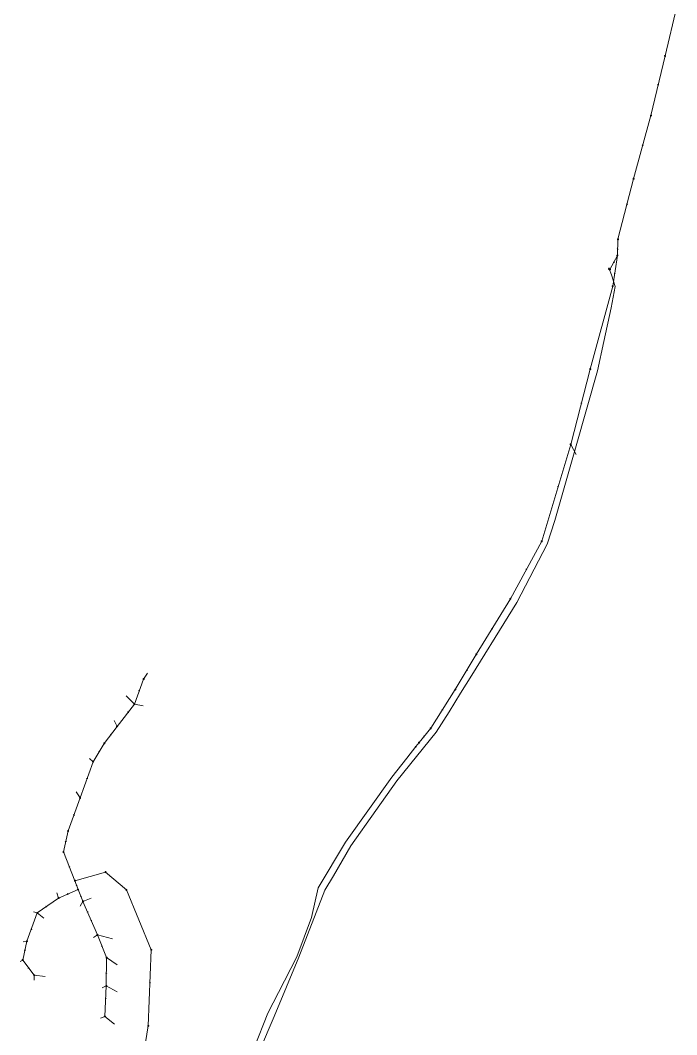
# Model space of a CAD drawing. Header units: metres. Extents: x 25504150 to 25508618, y 6694193 to 6702753.
# Drawn here: x 25507363 to 25507940, y 6700297 to 6701189 of the extents above; entities that cross this region are included whole.
import ezdxf

# ---------------------------------------------------------------- set-up
doc = ezdxf.new("R2010")
doc.units = ezdxf.units.M
for name, pattern in [('Paineviemariputket', [0]), ('Paineviemarivarusteet', [0]), ('Psewer_node', [0]), ('Sewer_node', [0]), ('Viemariputket', [0]), ('Viemarivarusteet', [0])]:
    doc.linetypes.add(name, pattern=pattern)
for name, color, linetype, lineweight in [('Paineviemariputket', 7, 'Paineviemariputket', 0), ('Paineviemarivarusteet', 7, 'Paineviemarivarusteet', 0), ('Psewer_node', 7, 'Psewer_node', 0), ('Sewer_node', 7, 'Sewer_node', 0), ('Viemariputket', 7, 'Viemariputket', 0), ('Viemarivarusteet', 7, 'Viemarivarusteet', 0)]:
    doc.layers.add(name, color=color, linetype=linetype, lineweight=lineweight)

msp = doc.modelspace()

# ---------------------------------------------------------------- linework, layer by layer
at = {"layer": 'Paineviemariputket', "color": 1, "linetype": 'Continuous', "lineweight": 15}
msp.add_line((25507713.8, 6700554.11, 35.77), (25507710.99, 6700550.56), dxfattribs=at)
for points in [[(25507880.91, 6700970.62, 33.85), (25507883.17, 6700965.27, 0), (25507886.33, 6700955.23, 0), (25507882.83, 6700936.41, 0), (25507876.42, 6700906.73, 0), (25507870.86, 6700880.96, 0), (25507852.1, 6700814.88, 0), (25507833.16, 6700749.38, 0), (25507826.5, 6700728.56, 0), (25507799.79, 6700677.11, 0), (25507792.27, 6700664.81, 0), (25507760.19, 6700613.35, 0), (25507750.24, 6700597.38, 0), (25507740.4, 6700581.24, 0), (25507728.93, 6700563.1, 0), (25507694.22, 6700520.47, 0), (25507675.85, 6700494.46, 0), (25507653.93, 6700463.33, 0), (25507638.48, 6700437.02, 0), (25507630.97, 6700424.39, 0), (25507607.97, 6700365.31, 0), (25507586.48, 6700313.35, 0), (25507561.35, 6700254.96, 0)], [(25507710.99, 6700550.56, 37.44), (25507703.02, 6700540.46, 0), (25507689.77, 6700523.68, 0), (25507649.08, 6700466.52, 0), (25507625.22, 6700426.41, 0), (25507619.15, 6700400.33, 0), (25507606.24, 6700365.66, 0), (25507590.1, 6700334.23, 0), (25507580.82, 6700316.13, 0), (25507568.72, 6700285.81, 0), (25507558.11, 6700257.34, 0), (25507554.32, 6700246.77, 0), (25507550.17, 6700236.91, 0), (25507548.26, 6700234.57, 0), (25507546.34, 6700232.23, 0), (25507529.71, 6700206.07, 40.26)]]:
    msp.add_polyline3d(points, dxfattribs=at)
at = {"layer": 'Paineviemarivarusteet', "color": 32, "true_color": 0xb46600}
msp.add_point((25507881.67, 6700970.04), dxfattribs=at)
at = {"layer": 'Psewer_node', "color": 14, "linetype": 'Continuous', "true_color": 0xa60000}
for p, q in [((25507881.21, 6700970.23), (25507882.06, 6700970.35)), ((25507881.74, 6700969.55), (25507881.21, 6700970.23)), ((25507882.06, 6700970.35), (25507881.74, 6700969.55))]:
    msp.add_line(p, q, dxfattribs=at)
at = {"layer": 'Psewer_node', "color": 14, "linetype": 'Continuous', "true_color": 0xa60000, "flags": 128}
msp.add_lwpolyline([(25507881.98, 6700969.65), (25507882.04, 6700969.7), (25507882.09, 6700969.76), (25507882.12, 6700969.83), (25507882.15, 6700969.91), (25507882.16, 6700969.98), (25507882.17, 6700970.06), (25507882.16, 6700970.14), (25507882.14, 6700970.21), (25507882.1, 6700970.29), (25507882.06, 6700970.35), (25507882.01, 6700970.41), (25507881.95, 6700970.46), (25507881.88, 6700970.49), (25507881.8, 6700970.52), (25507881.73, 6700970.53), (25507881.65, 6700970.54), (25507881.57, 6700970.53), (25507881.5, 6700970.51), (25507881.42, 6700970.47), (25507881.36, 6700970.43), (25507881.3, 6700970.38), (25507881.25, 6700970.32), (25507881.22, 6700970.25), (25507881.19, 6700970.17), (25507881.18, 6700970.1), (25507881.17, 6700970.02), (25507881.18, 6700969.94), (25507881.2, 6700969.87), (25507881.24, 6700969.79), (25507881.28, 6700969.73), (25507881.33, 6700969.67), (25507881.39, 6700969.62), (25507881.46, 6700969.59), (25507881.54, 6700969.56), (25507881.61, 6700969.55), (25507881.69, 6700969.54), (25507881.77, 6700969.55), (25507881.84, 6700969.57), (25507881.92, 6700969.61)], close=True, dxfattribs=at)
at = {"layer": 'Sewer_node', "color": 46, "linetype": 'Continuous', "true_color": 0x7f5f00}
for p, q in [((25507710.54, 6700550.76, 37.44), (25507711.5, 6700550.34, 37.44)), ((25507711.21, 6700551.04, 37.44), (25507710.78, 6700550.08, 37.44))]:
    msp.add_line(p, q, dxfattribs=at)
at = {"layer": 'Sewer_node', "color": 46, "linetype": 'Continuous', "true_color": 0x7f5f00, "flags": 128}
for points in [[(25507930.64, 6701157.87), (25507930.63, 6701157.94), (25507930.62, 6701158.01), (25507930.59, 6701158.08), (25507930.55, 6701158.14), (25507930.51, 6701158.2), (25507930.45, 6701158.24), (25507930.39, 6701158.28), (25507930.32, 6701158.31), (25507930.25, 6701158.32), (25507930.18, 6701158.33), (25507930.11, 6701158.32), (25507930.04, 6701158.31), (25507929.97, 6701158.28), (25507929.91, 6701158.24), (25507929.85, 6701158.2), (25507929.81, 6701158.14), (25507929.77, 6701158.08), (25507929.74, 6701158.01), (25507929.73, 6701157.94), (25507929.72, 6701157.87), (25507929.73, 6701157.8), (25507929.74, 6701157.73), (25507929.77, 6701157.66), (25507929.81, 6701157.6), (25507929.85, 6701157.54), (25507929.91, 6701157.5), (25507929.97, 6701157.46), (25507930.04, 6701157.43), (25507930.11, 6701157.42), (25507930.18, 6701157.41), (25507930.25, 6701157.42), (25507930.32, 6701157.43), (25507930.39, 6701157.46), (25507930.45, 6701157.5), (25507930.51, 6701157.54), (25507930.55, 6701157.6), (25507930.59, 6701157.66), (25507930.62, 6701157.73), (25507930.63, 6701157.8)], [(25507918.2, 6701105.39), (25507918.19, 6701105.46), (25507918.18, 6701105.54), (25507918.15, 6701105.6), (25507918.11, 6701105.67), (25507918.06, 6701105.72), (25507918.01, 6701105.77), (25507917.94, 6701105.81), (25507917.88, 6701105.84), (25507917.8, 6701105.85), (25507917.73, 6701105.86), (25507917.66, 6701105.85), (25507917.58, 6701105.84), (25507917.52, 6701105.81), (25507917.45, 6701105.77), (25507917.4, 6701105.72), (25507917.35, 6701105.67), (25507917.31, 6701105.6), (25507917.28, 6701105.54), (25507917.27, 6701105.46), (25507917.26, 6701105.39), (25507917.27, 6701105.32), (25507917.28, 6701105.24), (25507917.31, 6701105.18), (25507917.35, 6701105.11), (25507917.4, 6701105.06), (25507917.45, 6701105.01), (25507917.52, 6701104.97), (25507917.58, 6701104.94), (25507917.66, 6701104.93), (25507917.73, 6701104.92), (25507917.8, 6701104.93), (25507917.88, 6701104.94), (25507917.94, 6701104.97), (25507918.01, 6701105.01), (25507918.06, 6701105.06), (25507918.11, 6701105.11), (25507918.15, 6701105.18), (25507918.18, 6701105.24), (25507918.19, 6701105.32)], [(25507902.99, 6701049.81), (25507902.98, 6701049.88), (25507902.97, 6701049.95), (25507902.94, 6701050.02), (25507902.9, 6701050.08), (25507902.86, 6701050.14), (25507902.8, 6701050.18), (25507902.74, 6701050.22), (25507902.67, 6701050.25), (25507902.6, 6701050.26), (25507902.53, 6701050.27), (25507902.46, 6701050.26), (25507902.39, 6701050.25), (25507902.32, 6701050.22), (25507902.26, 6701050.18), (25507902.2, 6701050.14), (25507902.16, 6701050.08), (25507902.12, 6701050.02), (25507902.09, 6701049.95), (25507902.08, 6701049.88), (25507902.07, 6701049.81), (25507902.08, 6701049.74), (25507902.09, 6701049.67), (25507902.12, 6701049.6), (25507902.16, 6701049.54), (25507902.2, 6701049.48), (25507902.26, 6701049.44), (25507902.32, 6701049.4), (25507902.39, 6701049.37), (25507902.46, 6701049.36), (25507902.53, 6701049.35), (25507902.6, 6701049.36), (25507902.67, 6701049.37), (25507902.74, 6701049.4), (25507902.8, 6701049.44), (25507902.86, 6701049.48), (25507902.9, 6701049.54), (25507902.94, 6701049.6), (25507902.97, 6701049.67), (25507902.98, 6701049.74)], [(25507889.21, 6700996.59), (25507889.2, 6700996.66), (25507889.19, 6700996.73), (25507889.16, 6700996.8), (25507889.12, 6700996.86), (25507889.08, 6700996.92), (25507889.02, 6700996.96), (25507888.96, 6700997), (25507888.89, 6700997.03), (25507888.82, 6700997.04), (25507888.75, 6700997.05), (25507888.68, 6700997.04), (25507888.61, 6700997.03), (25507888.54, 6700997), (25507888.48, 6700996.96), (25507888.42, 6700996.92), (25507888.38, 6700996.86), (25507888.34, 6700996.8), (25507888.31, 6700996.73), (25507888.3, 6700996.66), (25507888.29, 6700996.59), (25507888.3, 6700996.52), (25507888.31, 6700996.45), (25507888.34, 6700996.38), (25507888.38, 6700996.32), (25507888.42, 6700996.26), (25507888.48, 6700996.22), (25507888.54, 6700996.18), (25507888.61, 6700996.15), (25507888.68, 6700996.14), (25507888.75, 6700996.13), (25507888.82, 6700996.14), (25507888.89, 6700996.15), (25507888.96, 6700996.18), (25507889.02, 6700996.22), (25507889.08, 6700996.26), (25507889.12, 6700996.32), (25507889.16, 6700996.38), (25507889.19, 6700996.45), (25507889.2, 6700996.52)], [(25507888.75, 6700982.4), (25507888.74, 6700982.47), (25507888.73, 6700982.55), (25507888.7, 6700982.61), (25507888.66, 6700982.68), (25507888.61, 6700982.73), (25507888.56, 6700982.78), (25507888.49, 6700982.82), (25507888.43, 6700982.85), (25507888.35, 6700982.86), (25507888.28, 6700982.87), (25507888.21, 6700982.86), (25507888.13, 6700982.85), (25507888.07, 6700982.82), (25507888, 6700982.78), (25507887.95, 6700982.73), (25507887.9, 6700982.68), (25507887.86, 6700982.61), (25507887.83, 6700982.55), (25507887.82, 6700982.47), (25507887.81, 6700982.4), (25507887.82, 6700982.33), (25507887.83, 6700982.25), (25507887.86, 6700982.19), (25507887.9, 6700982.12), (25507887.95, 6700982.07), (25507888, 6700982.02), (25507888.07, 6700981.98), (25507888.13, 6700981.95), (25507888.21, 6700981.94), (25507888.28, 6700981.93), (25507888.35, 6700981.94), (25507888.43, 6700981.95), (25507888.49, 6700981.98), (25507888.56, 6700982.02), (25507888.61, 6700982.07), (25507888.66, 6700982.12), (25507888.7, 6700982.19), (25507888.73, 6700982.25), (25507888.74, 6700982.33)], [(25507884.59, 6700955.44), (25507884.58, 6700955.51), (25507884.57, 6700955.58), (25507884.54, 6700955.65), (25507884.5, 6700955.71), (25507884.46, 6700955.77), (25507884.4, 6700955.81), (25507884.34, 6700955.85), (25507884.27, 6700955.88), (25507884.2, 6700955.89), (25507884.13, 6700955.9), (25507884.06, 6700955.89), (25507883.99, 6700955.88), (25507883.92, 6700955.85), (25507883.86, 6700955.81), (25507883.8, 6700955.77), (25507883.76, 6700955.71), (25507883.72, 6700955.65), (25507883.69, 6700955.58), (25507883.68, 6700955.51), (25507883.67, 6700955.44), (25507883.68, 6700955.37), (25507883.69, 6700955.3), (25507883.72, 6700955.23), (25507883.76, 6700955.17), (25507883.8, 6700955.11), (25507883.86, 6700955.07), (25507883.92, 6700955.03), (25507883.99, 6700955), (25507884.06, 6700954.99), (25507884.13, 6700954.98), (25507884.2, 6700954.99), (25507884.27, 6700955), (25507884.34, 6700955.03), (25507884.4, 6700955.07), (25507884.46, 6700955.11), (25507884.5, 6700955.17), (25507884.54, 6700955.23), (25507884.57, 6700955.3), (25507884.58, 6700955.37)], [(25507864.86, 6700882.51), (25507864.85, 6700882.58), (25507864.84, 6700882.65), (25507864.81, 6700882.72), (25507864.77, 6700882.78), (25507864.73, 6700882.84), (25507864.67, 6700882.88), (25507864.61, 6700882.92), (25507864.54, 6700882.95), (25507864.47, 6700882.96), (25507864.4, 6700882.97), (25507864.33, 6700882.96), (25507864.26, 6700882.95), (25507864.19, 6700882.92), (25507864.13, 6700882.88), (25507864.07, 6700882.84), (25507864.03, 6700882.78), (25507863.99, 6700882.72), (25507863.96, 6700882.65), (25507863.95, 6700882.58), (25507863.94, 6700882.51), (25507863.95, 6700882.44), (25507863.96, 6700882.37), (25507863.99, 6700882.3), (25507864.03, 6700882.24), (25507864.07, 6700882.18), (25507864.13, 6700882.14), (25507864.19, 6700882.1), (25507864.26, 6700882.07), (25507864.33, 6700882.06), (25507864.4, 6700882.05), (25507864.47, 6700882.06), (25507864.54, 6700882.07), (25507864.61, 6700882.1), (25507864.67, 6700882.14), (25507864.73, 6700882.18), (25507864.77, 6700882.24), (25507864.81, 6700882.3), (25507864.84, 6700882.37), (25507864.85, 6700882.44)], [(25507847.64, 6700816.29), (25507847.63, 6700816.36), (25507847.62, 6700816.43), (25507847.59, 6700816.5), (25507847.55, 6700816.56), (25507847.51, 6700816.62), (25507847.45, 6700816.66), (25507847.39, 6700816.7), (25507847.32, 6700816.73), (25507847.25, 6700816.74), (25507847.18, 6700816.75), (25507847.11, 6700816.74), (25507847.04, 6700816.73), (25507846.97, 6700816.7), (25507846.91, 6700816.66), (25507846.85, 6700816.62), (25507846.81, 6700816.56), (25507846.77, 6700816.5), (25507846.74, 6700816.43), (25507846.73, 6700816.36), (25507846.72, 6700816.29), (25507846.73, 6700816.22), (25507846.74, 6700816.15), (25507846.77, 6700816.08), (25507846.81, 6700816.02), (25507846.85, 6700815.96), (25507846.91, 6700815.92), (25507846.97, 6700815.88), (25507847.04, 6700815.85), (25507847.11, 6700815.84), (25507847.18, 6700815.83), (25507847.25, 6700815.84), (25507847.32, 6700815.85), (25507847.39, 6700815.88), (25507847.45, 6700815.92), (25507847.51, 6700815.96), (25507847.55, 6700816.02), (25507847.59, 6700816.08), (25507847.62, 6700816.15), (25507847.63, 6700816.22)], [(25507822.17, 6700731.14), (25507822.16, 6700731.21), (25507822.15, 6700731.28), (25507822.12, 6700731.35), (25507822.08, 6700731.41), (25507822.04, 6700731.47), (25507821.98, 6700731.51), (25507821.92, 6700731.55), (25507821.85, 6700731.58), (25507821.78, 6700731.59), (25507821.71, 6700731.6), (25507821.64, 6700731.59), (25507821.57, 6700731.58), (25507821.5, 6700731.55), (25507821.44, 6700731.51), (25507821.38, 6700731.47), (25507821.34, 6700731.41), (25507821.3, 6700731.35), (25507821.27, 6700731.28), (25507821.26, 6700731.21), (25507821.25, 6700731.14), (25507821.26, 6700731.07), (25507821.27, 6700731), (25507821.3, 6700730.93), (25507821.34, 6700730.87), (25507821.38, 6700730.81), (25507821.44, 6700730.77), (25507821.5, 6700730.73), (25507821.57, 6700730.7), (25507821.64, 6700730.69), (25507821.71, 6700730.68), (25507821.78, 6700730.69), (25507821.85, 6700730.7), (25507821.92, 6700730.73), (25507821.98, 6700730.77), (25507822.04, 6700730.81), (25507822.08, 6700730.87), (25507822.12, 6700730.93), (25507822.15, 6700731), (25507822.16, 6700731.07)], [(25507794.66, 6700680.53), (25507794.65, 6700680.6), (25507794.64, 6700680.68), (25507794.61, 6700680.74), (25507794.57, 6700680.81), (25507794.52, 6700680.86), (25507794.47, 6700680.91), (25507794.4, 6700680.95), (25507794.34, 6700680.98), (25507794.26, 6700680.99), (25507794.19, 6700681), (25507794.12, 6700680.99), (25507794.04, 6700680.98), (25507793.98, 6700680.95), (25507793.91, 6700680.91), (25507793.86, 6700680.86), (25507793.81, 6700680.81), (25507793.77, 6700680.74), (25507793.74, 6700680.68), (25507793.73, 6700680.6), (25507793.72, 6700680.53), (25507793.73, 6700680.46), (25507793.74, 6700680.38), (25507793.77, 6700680.32), (25507793.81, 6700680.25), (25507793.86, 6700680.2), (25507793.91, 6700680.15), (25507793.98, 6700680.11), (25507794.04, 6700680.08), (25507794.12, 6700680.07), (25507794.19, 6700680.06), (25507794.26, 6700680.07), (25507794.34, 6700680.08), (25507794.4, 6700680.11), (25507794.47, 6700680.15), (25507794.52, 6700680.2), (25507794.57, 6700680.25), (25507794.61, 6700680.32), (25507794.64, 6700680.38), (25507794.65, 6700680.46)], [(25507764.66, 6700631.61), (25507764.65, 6700631.68), (25507764.64, 6700631.76), (25507764.61, 6700631.82), (25507764.57, 6700631.89), (25507764.52, 6700631.94), (25507764.47, 6700631.99), (25507764.4, 6700632.03), (25507764.34, 6700632.06), (25507764.26, 6700632.07), (25507764.19, 6700632.08), (25507764.12, 6700632.07), (25507764.04, 6700632.06), (25507763.98, 6700632.03), (25507763.91, 6700631.99), (25507763.86, 6700631.94), (25507763.81, 6700631.89), (25507763.77, 6700631.82), (25507763.74, 6700631.76), (25507763.73, 6700631.68), (25507763.72, 6700631.61), (25507763.73, 6700631.54), (25507763.74, 6700631.46), (25507763.77, 6700631.4), (25507763.81, 6700631.33), (25507763.86, 6700631.28), (25507763.91, 6700631.23), (25507763.98, 6700631.19), (25507764.04, 6700631.16), (25507764.12, 6700631.15), (25507764.19, 6700631.14), (25507764.26, 6700631.15), (25507764.34, 6700631.16), (25507764.4, 6700631.19), (25507764.47, 6700631.23), (25507764.52, 6700631.28), (25507764.57, 6700631.33), (25507764.61, 6700631.4), (25507764.64, 6700631.46), (25507764.65, 6700631.54)], [(25507746.13, 6700600.67), (25507746.12, 6700600.74), (25507746.11, 6700600.81), (25507746.08, 6700600.88), (25507746.04, 6700600.94), (25507746, 6700601), (25507745.94, 6700601.04), (25507745.88, 6700601.08), (25507745.81, 6700601.11), (25507745.74, 6700601.12), (25507745.67, 6700601.13), (25507745.6, 6700601.12), (25507745.53, 6700601.11), (25507745.46, 6700601.08), (25507745.4, 6700601.04), (25507745.34, 6700601), (25507745.3, 6700600.94), (25507745.26, 6700600.88), (25507745.23, 6700600.81), (25507745.22, 6700600.74), (25507745.21, 6700600.67), (25507745.22, 6700600.6), (25507745.23, 6700600.53), (25507745.26, 6700600.46), (25507745.3, 6700600.4), (25507745.34, 6700600.34), (25507745.4, 6700600.3), (25507745.46, 6700600.26), (25507745.53, 6700600.23), (25507745.6, 6700600.22), (25507745.67, 6700600.21), (25507745.74, 6700600.22), (25507745.81, 6700600.23), (25507745.88, 6700600.26), (25507745.94, 6700600.3), (25507746, 6700600.34), (25507746.04, 6700600.4), (25507746.08, 6700600.46), (25507746.11, 6700600.53), (25507746.12, 6700600.6)], [(25507724.51, 6700566.68), (25507724.5, 6700566.75), (25507724.49, 6700566.82), (25507724.46, 6700566.89), (25507724.42, 6700566.95), (25507724.38, 6700567.01), (25507724.32, 6700567.05), (25507724.26, 6700567.09), (25507724.19, 6700567.12), (25507724.12, 6700567.13), (25507724.05, 6700567.14), (25507723.98, 6700567.13), (25507723.91, 6700567.12), (25507723.84, 6700567.09), (25507723.78, 6700567.05), (25507723.72, 6700567.01), (25507723.68, 6700566.95), (25507723.64, 6700566.89), (25507723.61, 6700566.82), (25507723.6, 6700566.75), (25507723.59, 6700566.68), (25507723.6, 6700566.61), (25507723.61, 6700566.54), (25507723.64, 6700566.47), (25507723.68, 6700566.41), (25507723.72, 6700566.35), (25507723.78, 6700566.31), (25507723.84, 6700566.27), (25507723.91, 6700566.24), (25507723.98, 6700566.23), (25507724.05, 6700566.22), (25507724.12, 6700566.23), (25507724.19, 6700566.24), (25507724.26, 6700566.27), (25507724.32, 6700566.31), (25507724.38, 6700566.35), (25507724.42, 6700566.41), (25507724.46, 6700566.47), (25507724.49, 6700566.54), (25507724.5, 6700566.61)], [(25507714.26, 6700554.11), (25507714.25, 6700554.18), (25507714.24, 6700554.25), (25507714.21, 6700554.32), (25507714.17, 6700554.38), (25507714.13, 6700554.44), (25507714.07, 6700554.48), (25507714.01, 6700554.52), (25507713.94, 6700554.55), (25507713.87, 6700554.56), (25507713.8, 6700554.57), (25507713.73, 6700554.56), (25507713.66, 6700554.55), (25507713.59, 6700554.52), (25507713.53, 6700554.48), (25507713.47, 6700554.44), (25507713.43, 6700554.38), (25507713.39, 6700554.32), (25507713.36, 6700554.25), (25507713.35, 6700554.18), (25507713.34, 6700554.11), (25507713.35, 6700554.04), (25507713.36, 6700553.97), (25507713.39, 6700553.9), (25507713.43, 6700553.84), (25507713.47, 6700553.78), (25507713.53, 6700553.74), (25507713.59, 6700553.7), (25507713.66, 6700553.67), (25507713.73, 6700553.66), (25507713.8, 6700553.65), (25507713.87, 6700553.66), (25507713.94, 6700553.67), (25507714.01, 6700553.7), (25507714.07, 6700553.74), (25507714.13, 6700553.78), (25507714.17, 6700553.84), (25507714.21, 6700553.9), (25507714.24, 6700553.97), (25507714.25, 6700554.04)]]:
    msp.add_lwpolyline(points, close=True, dxfattribs=at)
for points in [[(25507923.57, 6701132.63), (25507923.98, 6701132), (25507924.61, 6701132.39)], [(25507910.16, 6701079.71), (25507910.53, 6701079.06), (25507911.18, 6701079.43)], [(25507896.25, 6701027.68), (25507896.64, 6701027.04), (25507897.27, 6701027.42)], [(25507887.94, 6700988.24), (25507888.46, 6700987.7), (25507889, 6700988.2)], [(25507884.69, 6700976.81), (25507884.91, 6700976.1), (25507885.62, 6700976.31)], [(25507886.35, 6700966.29), (25507885.9, 6700966.89), (25507885.3, 6700966.45)], [(25507857.06, 6700852.16), (25507856.68, 6700852.81), (25507856.04, 6700852.43)], [(25507836.59, 6700779.01), (25507836.22, 6700779.67), (25507835.57, 6700779.31)], [(25507808.61, 6700705.93), (25507808.39, 6700706.65), (25507807.68, 6700706.44)], [(25507778.44, 6700653.81), (25507778.26, 6700654.54), (25507777.54, 6700654.37)], [(25507756.44, 6700617.6), (25507756.24, 6700618.33), (25507755.52, 6700618.15)], [(25507467.35, 6700600.04), (25507467.68, 6700599.37), (25507468.35, 6700599.68)], [(25507457.72, 6700581.32), (25507457.82, 6700580.58), (25507458.55, 6700580.67)], [(25507734.8, 6700582.58), (25507734.63, 6700583.31), (25507733.91, 6700583.15)], [(25507442.51, 6700561.58), (25507442.61, 6700560.84), (25507443.35, 6700560.94)], [(25507718.42, 6700558.93), (25507718.34, 6700559.68), (25507717.6, 6700559.6)], [(25507432.23, 6700546.65), (25507432.41, 6700545.92), (25507433.13, 6700546.1)], [(25507421.42, 6700522.78), (25507421.75, 6700522.11), (25507422.42, 6700522.42)], [(25507409.87, 6700490.77), (25507410.19, 6700490.1), (25507410.87, 6700490.41)], [(25507402.67, 6700467.44), (25507403.08, 6700466.81), (25507403.7, 6700467.21)], [(25507405.8, 6700444.71), (25507406.5, 6700444.42), (25507406.79, 6700445.1)], [(25507413.22, 6700428.52), (25507412.54, 6700428.84), (25507412.22, 6700428.17)], [(25507404.83, 6700420.3), (25507405.09, 6700421.01), (25507404.4, 6700421.27)], [(25507417.08, 6700418.77), (25507416.38, 6700419.04), (25507416.11, 6700418.36)], [(25507386.18, 6700409.25), (25507386.31, 6700409.99), (25507385.58, 6700410.12)], [(25507422.78, 6700405.33), (25507422.08, 6700405.6), (25507421.81, 6700404.91)], [(25507426.09, 6700397.7), (25507425.39, 6700397.97), (25507425.12, 6700397.28)], [(25507373.25, 6700389.54), (25507372.92, 6700390.21), (25507372.25, 6700389.9)], [(25507367.65, 6700371.24), (25507367.24, 6700371.87), (25507366.61, 6700371.47)], [(25507435.52, 6700375.19), (25507434.82, 6700375.48), (25507434.53, 6700374.8)], [(25507371.02, 6700356.12), (25507370.28, 6700356.21), (25507370.18, 6700355.48)], [(25507439.37, 6700351.09), (25507438.84, 6700351.62), (25507438.31, 6700351.1)], [(25507476.63, 6700343.06), (25507477.14, 6700342.51), (25507477.69, 6700343.02)], [(25507438.73, 6700328.62), (25507438.22, 6700329.16), (25507437.68, 6700328.66)]]:
    msp.add_lwpolyline(points, dxfattribs=at)
for points, elevation in [([(25507471.97, 6700609.87), (25507471.96, 6700609.94), (25507471.95, 6700610.01), (25507471.92, 6700610.08), (25507471.88, 6700610.14), (25507471.84, 6700610.2), (25507471.78, 6700610.24), (25507471.72, 6700610.28), (25507471.65, 6700610.31), (25507471.58, 6700610.32), (25507471.51, 6700610.33), (25507471.44, 6700610.32), (25507471.37, 6700610.31), (25507471.3, 6700610.28), (25507471.24, 6700610.24), (25507471.18, 6700610.2), (25507471.14, 6700610.14), (25507471.1, 6700610.08), (25507471.07, 6700610.01), (25507471.06, 6700609.94), (25507471.05, 6700609.87), (25507471.06, 6700609.8), (25507471.07, 6700609.73), (25507471.1, 6700609.66), (25507471.14, 6700609.6), (25507471.18, 6700609.54), (25507471.24, 6700609.5), (25507471.3, 6700609.46), (25507471.37, 6700609.43), (25507471.44, 6700609.42), (25507471.51, 6700609.41), (25507471.58, 6700609.42), (25507471.65, 6700609.43), (25507471.72, 6700609.46), (25507471.78, 6700609.5), (25507471.84, 6700609.54), (25507471.88, 6700609.6), (25507471.92, 6700609.66), (25507471.95, 6700609.73), (25507471.96, 6700609.8)], 49.13), ([(25507463.98, 6700587.95), (25507463.97, 6700588.02), (25507463.96, 6700588.09), (25507463.93, 6700588.16), (25507463.89, 6700588.22), (25507463.85, 6700588.28), (25507463.79, 6700588.32), (25507463.73, 6700588.36), (25507463.66, 6700588.39), (25507463.59, 6700588.4), (25507463.52, 6700588.41), (25507463.45, 6700588.4), (25507463.38, 6700588.39), (25507463.31, 6700588.36), (25507463.25, 6700588.32), (25507463.19, 6700588.28), (25507463.15, 6700588.22), (25507463.11, 6700588.16), (25507463.08, 6700588.09), (25507463.07, 6700588.02), (25507463.06, 6700587.95), (25507463.07, 6700587.88), (25507463.08, 6700587.81), (25507463.11, 6700587.74), (25507463.15, 6700587.68), (25507463.19, 6700587.62), (25507463.25, 6700587.58), (25507463.31, 6700587.54), (25507463.38, 6700587.51), (25507463.45, 6700587.5), (25507463.52, 6700587.49), (25507463.59, 6700587.5), (25507463.66, 6700587.51), (25507463.73, 6700587.54), (25507463.79, 6700587.58), (25507463.85, 6700587.62), (25507463.89, 6700587.68), (25507463.93, 6700587.74), (25507463.96, 6700587.81), (25507463.97, 6700587.88)], 49.14), ([(25507448.76, 6700568.28), (25507448.75, 6700568.35), (25507448.74, 6700568.42), (25507448.71, 6700568.49), (25507448.67, 6700568.55), (25507448.63, 6700568.61), (25507448.57, 6700568.65), (25507448.51, 6700568.69), (25507448.44, 6700568.72), (25507448.37, 6700568.73), (25507448.3, 6700568.74), (25507448.23, 6700568.73), (25507448.16, 6700568.72), (25507448.09, 6700568.69), (25507448.03, 6700568.65), (25507447.97, 6700568.61), (25507447.93, 6700568.55), (25507447.89, 6700568.49), (25507447.86, 6700568.42), (25507447.85, 6700568.35), (25507447.84, 6700568.28), (25507447.85, 6700568.21), (25507447.86, 6700568.14), (25507447.89, 6700568.07), (25507447.93, 6700568.01), (25507447.97, 6700567.95), (25507448.03, 6700567.91), (25507448.09, 6700567.87), (25507448.16, 6700567.84), (25507448.23, 6700567.83), (25507448.3, 6700567.82), (25507448.37, 6700567.83), (25507448.44, 6700567.84), (25507448.51, 6700567.87), (25507448.57, 6700567.91), (25507448.63, 6700567.95), (25507448.67, 6700568.01), (25507448.71, 6700568.07), (25507448.74, 6700568.14), (25507448.75, 6700568.21)], 49.09), ([(25507437.39, 6700553.39), (25507437.38, 6700553.46), (25507437.37, 6700553.53), (25507437.34, 6700553.6), (25507437.3, 6700553.66), (25507437.26, 6700553.72), (25507437.2, 6700553.76), (25507437.14, 6700553.8), (25507437.07, 6700553.83), (25507437, 6700553.84), (25507436.93, 6700553.85), (25507436.86, 6700553.84), (25507436.79, 6700553.83), (25507436.72, 6700553.8), (25507436.66, 6700553.76), (25507436.6, 6700553.72), (25507436.56, 6700553.66), (25507436.52, 6700553.6), (25507436.49, 6700553.53), (25507436.48, 6700553.46), (25507436.47, 6700553.39), (25507436.48, 6700553.32), (25507436.49, 6700553.25), (25507436.52, 6700553.18), (25507436.56, 6700553.12), (25507436.6, 6700553.06), (25507436.66, 6700553.02), (25507436.72, 6700552.98), (25507436.79, 6700552.95), (25507436.86, 6700552.94), (25507436.93, 6700552.93), (25507437, 6700552.94), (25507437.07, 6700552.95), (25507437.14, 6700552.98), (25507437.2, 6700553.02), (25507437.26, 6700553.06), (25507437.3, 6700553.12), (25507437.34, 6700553.18), (25507437.37, 6700553.25), (25507437.38, 6700553.32)], 48.99), ([(25507427.64, 6700537.25), (25507427.63, 6700537.32), (25507427.62, 6700537.39), (25507427.59, 6700537.46), (25507427.55, 6700537.52), (25507427.51, 6700537.58), (25507427.45, 6700537.62), (25507427.39, 6700537.66), (25507427.32, 6700537.69), (25507427.25, 6700537.7), (25507427.18, 6700537.71), (25507427.11, 6700537.7), (25507427.04, 6700537.69), (25507426.97, 6700537.66), (25507426.91, 6700537.62), (25507426.85, 6700537.58), (25507426.81, 6700537.52), (25507426.77, 6700537.46), (25507426.74, 6700537.39), (25507426.73, 6700537.32), (25507426.72, 6700537.25), (25507426.73, 6700537.18), (25507426.74, 6700537.11), (25507426.77, 6700537.04), (25507426.81, 6700536.98), (25507426.85, 6700536.92), (25507426.91, 6700536.88), (25507426.97, 6700536.84), (25507427.04, 6700536.81), (25507427.11, 6700536.8), (25507427.18, 6700536.79), (25507427.25, 6700536.8), (25507427.32, 6700536.81), (25507427.39, 6700536.84), (25507427.45, 6700536.88), (25507427.51, 6700536.92), (25507427.55, 6700536.98), (25507427.59, 6700537.04), (25507427.62, 6700537.11), (25507427.63, 6700537.18)], 48.47), ([(25507416.21, 6700505.36), (25507416.2, 6700505.43), (25507416.19, 6700505.5), (25507416.16, 6700505.57), (25507416.12, 6700505.63), (25507416.08, 6700505.69), (25507416.02, 6700505.73), (25507415.96, 6700505.77), (25507415.89, 6700505.8), (25507415.82, 6700505.81), (25507415.75, 6700505.82), (25507415.68, 6700505.81), (25507415.61, 6700505.8), (25507415.54, 6700505.77), (25507415.48, 6700505.73), (25507415.42, 6700505.69), (25507415.38, 6700505.63), (25507415.34, 6700505.57), (25507415.31, 6700505.5), (25507415.3, 6700505.43), (25507415.29, 6700505.36), (25507415.3, 6700505.29), (25507415.31, 6700505.22), (25507415.34, 6700505.15), (25507415.38, 6700505.09), (25507415.42, 6700505.03), (25507415.48, 6700504.99), (25507415.54, 6700504.95), (25507415.61, 6700504.92), (25507415.68, 6700504.91), (25507415.75, 6700504.9), (25507415.82, 6700504.91), (25507415.89, 6700504.92), (25507415.96, 6700504.95), (25507416.02, 6700504.99), (25507416.08, 6700505.03), (25507416.12, 6700505.09), (25507416.16, 6700505.15), (25507416.19, 6700505.22), (25507416.2, 6700505.29)], 48.28), ([(25507405.66, 6700476.36), (25507405.65, 6700476.43), (25507405.64, 6700476.5), (25507405.61, 6700476.57), (25507405.57, 6700476.63), (25507405.53, 6700476.69), (25507405.47, 6700476.73), (25507405.41, 6700476.77), (25507405.34, 6700476.8), (25507405.27, 6700476.81), (25507405.2, 6700476.82), (25507405.13, 6700476.81), (25507405.06, 6700476.8), (25507404.99, 6700476.77), (25507404.93, 6700476.73), (25507404.87, 6700476.69), (25507404.83, 6700476.63), (25507404.79, 6700476.57), (25507404.76, 6700476.5), (25507404.75, 6700476.43), (25507404.74, 6700476.36), (25507404.75, 6700476.29), (25507404.76, 6700476.22), (25507404.79, 6700476.15), (25507404.83, 6700476.09), (25507404.87, 6700476.03), (25507404.93, 6700475.99), (25507404.99, 6700475.95), (25507405.06, 6700475.92), (25507405.13, 6700475.91), (25507405.2, 6700475.9), (25507405.27, 6700475.91), (25507405.34, 6700475.92), (25507405.41, 6700475.95), (25507405.47, 6700475.99), (25507405.53, 6700476.03), (25507405.57, 6700476.09), (25507405.61, 6700476.15), (25507405.64, 6700476.22), (25507405.65, 6700476.29)], 48.05), ([(25507401.56, 6700457.89), (25507401.55, 6700457.96), (25507401.54, 6700458.03), (25507401.51, 6700458.1), (25507401.47, 6700458.16), (25507401.43, 6700458.22), (25507401.37, 6700458.26), (25507401.31, 6700458.3), (25507401.24, 6700458.33), (25507401.17, 6700458.34), (25507401.1, 6700458.35), (25507401.03, 6700458.34), (25507400.96, 6700458.33), (25507400.89, 6700458.3), (25507400.83, 6700458.26), (25507400.77, 6700458.22), (25507400.73, 6700458.16), (25507400.69, 6700458.1), (25507400.66, 6700458.03), (25507400.65, 6700457.96), (25507400.64, 6700457.89), (25507400.65, 6700457.82), (25507400.66, 6700457.75), (25507400.69, 6700457.68), (25507400.73, 6700457.62), (25507400.77, 6700457.56), (25507400.83, 6700457.52), (25507400.89, 6700457.48), (25507400.96, 6700457.45), (25507401.03, 6700457.44), (25507401.1, 6700457.43), (25507401.17, 6700457.44), (25507401.24, 6700457.45), (25507401.31, 6700457.48), (25507401.37, 6700457.52), (25507401.43, 6700457.56), (25507401.47, 6700457.62), (25507401.51, 6700457.68), (25507401.54, 6700457.75), (25507401.55, 6700457.82)], 47.98), ([(25507411.68, 6700432.63), (25507411.67, 6700432.7), (25507411.66, 6700432.77), (25507411.63, 6700432.84), (25507411.59, 6700432.9), (25507411.55, 6700432.96), (25507411.49, 6700433), (25507411.43, 6700433.04), (25507411.36, 6700433.07), (25507411.29, 6700433.08), (25507411.22, 6700433.09), (25507411.15, 6700433.08), (25507411.08, 6700433.07), (25507411.01, 6700433.04), (25507410.95, 6700433), (25507410.89, 6700432.96), (25507410.85, 6700432.9), (25507410.81, 6700432.84), (25507410.78, 6700432.77), (25507410.77, 6700432.7), (25507410.76, 6700432.63), (25507410.77, 6700432.56), (25507410.78, 6700432.49), (25507410.81, 6700432.42), (25507410.85, 6700432.36), (25507410.89, 6700432.3), (25507410.95, 6700432.26), (25507411.01, 6700432.22), (25507411.08, 6700432.19), (25507411.15, 6700432.18), (25507411.22, 6700432.17), (25507411.29, 6700432.18), (25507411.36, 6700432.19), (25507411.43, 6700432.22), (25507411.49, 6700432.26), (25507411.55, 6700432.3), (25507411.59, 6700432.36), (25507411.63, 6700432.42), (25507411.66, 6700432.49), (25507411.67, 6700432.56)], 48.15), ([(25507438.55, 6700440.2), (25507438.54, 6700440.27), (25507438.53, 6700440.35), (25507438.5, 6700440.41), (25507438.46, 6700440.48), (25507438.41, 6700440.53), (25507438.36, 6700440.58), (25507438.29, 6700440.62), (25507438.23, 6700440.65), (25507438.15, 6700440.66), (25507438.08, 6700440.67), (25507438.01, 6700440.66), (25507437.93, 6700440.65), (25507437.87, 6700440.62), (25507437.8, 6700440.58), (25507437.75, 6700440.53), (25507437.7, 6700440.48), (25507437.66, 6700440.41), (25507437.63, 6700440.35), (25507437.62, 6700440.27), (25507437.61, 6700440.2), (25507437.62, 6700440.13), (25507437.63, 6700440.05), (25507437.66, 6700439.99), (25507437.7, 6700439.92), (25507437.75, 6700439.87), (25507437.8, 6700439.82), (25507437.87, 6700439.78), (25507437.93, 6700439.75), (25507438.01, 6700439.74), (25507438.08, 6700439.73), (25507438.15, 6700439.74), (25507438.23, 6700439.75), (25507438.29, 6700439.78), (25507438.36, 6700439.82), (25507438.41, 6700439.87), (25507438.46, 6700439.92), (25507438.5, 6700439.99), (25507438.53, 6700440.05), (25507438.54, 6700440.13)], 100), ([(25507414.37, 6700424.92), (25507414.36, 6700424.99), (25507414.35, 6700425.06), (25507414.32, 6700425.13), (25507414.28, 6700425.19), (25507414.24, 6700425.25), (25507414.18, 6700425.29), (25507414.12, 6700425.33), (25507414.05, 6700425.36), (25507413.98, 6700425.37), (25507413.91, 6700425.38), (25507413.84, 6700425.37), (25507413.77, 6700425.36), (25507413.7, 6700425.33), (25507413.64, 6700425.29), (25507413.58, 6700425.25), (25507413.54, 6700425.19), (25507413.5, 6700425.13), (25507413.47, 6700425.06), (25507413.46, 6700424.99), (25507413.45, 6700424.92), (25507413.46, 6700424.85), (25507413.47, 6700424.78), (25507413.5, 6700424.71), (25507413.54, 6700424.65), (25507413.58, 6700424.59), (25507413.64, 6700424.55), (25507413.7, 6700424.51), (25507413.77, 6700424.48), (25507413.84, 6700424.47), (25507413.91, 6700424.46), (25507413.98, 6700424.47), (25507414.05, 6700424.48), (25507414.12, 6700424.51), (25507414.18, 6700424.55), (25507414.24, 6700424.59), (25507414.28, 6700424.65), (25507414.32, 6700424.71), (25507414.35, 6700424.78), (25507414.36, 6700424.85)], 48.29), ([(25507456.95, 6700424.59), (25507456.94, 6700424.66), (25507456.93, 6700424.73), (25507456.9, 6700424.8), (25507456.86, 6700424.86), (25507456.82, 6700424.92), (25507456.76, 6700424.96), (25507456.7, 6700425), (25507456.63, 6700425.03), (25507456.56, 6700425.04), (25507456.49, 6700425.05), (25507456.42, 6700425.04), (25507456.35, 6700425.03), (25507456.28, 6700425), (25507456.22, 6700424.96), (25507456.16, 6700424.92), (25507456.12, 6700424.86), (25507456.08, 6700424.8), (25507456.05, 6700424.73), (25507456.04, 6700424.66), (25507456.03, 6700424.59), (25507456.04, 6700424.52), (25507456.05, 6700424.45), (25507456.08, 6700424.38), (25507456.12, 6700424.32), (25507456.16, 6700424.26), (25507456.22, 6700424.22), (25507456.28, 6700424.18), (25507456.35, 6700424.15), (25507456.42, 6700424.14), (25507456.49, 6700424.13), (25507456.56, 6700424.14), (25507456.63, 6700424.15), (25507456.7, 6700424.18), (25507456.76, 6700424.22), (25507456.82, 6700424.26), (25507456.86, 6700424.32), (25507456.9, 6700424.38), (25507456.93, 6700424.45), (25507456.94, 6700424.52)], 100), ([(25507397.3, 6700417.35), (25507397.29, 6700417.42), (25507397.28, 6700417.49), (25507397.25, 6700417.56), (25507397.21, 6700417.62), (25507397.17, 6700417.68), (25507397.11, 6700417.72), (25507397.05, 6700417.76), (25507396.98, 6700417.79), (25507396.91, 6700417.8), (25507396.84, 6700417.81), (25507396.77, 6700417.8), (25507396.7, 6700417.79), (25507396.63, 6700417.76), (25507396.57, 6700417.72), (25507396.51, 6700417.68), (25507396.47, 6700417.62), (25507396.43, 6700417.56), (25507396.4, 6700417.49), (25507396.39, 6700417.42), (25507396.38, 6700417.35), (25507396.39, 6700417.28), (25507396.4, 6700417.21), (25507396.43, 6700417.14), (25507396.47, 6700417.08), (25507396.51, 6700417.02), (25507396.57, 6700416.98), (25507396.63, 6700416.94), (25507396.7, 6700416.91), (25507396.77, 6700416.9), (25507396.84, 6700416.89), (25507396.91, 6700416.9), (25507396.98, 6700416.91), (25507397.05, 6700416.94), (25507397.11, 6700416.98), (25507397.17, 6700417.02), (25507397.21, 6700417.08), (25507397.25, 6700417.14), (25507397.28, 6700417.21), (25507397.29, 6700417.28)], 48.35), ([(25507418.7, 6700414.47), (25507418.69, 6700414.54), (25507418.68, 6700414.61), (25507418.65, 6700414.68), (25507418.61, 6700414.74), (25507418.57, 6700414.8), (25507418.51, 6700414.84), (25507418.45, 6700414.88), (25507418.38, 6700414.91), (25507418.31, 6700414.92), (25507418.24, 6700414.93), (25507418.17, 6700414.92), (25507418.1, 6700414.91), (25507418.03, 6700414.88), (25507417.97, 6700414.84), (25507417.91, 6700414.8), (25507417.87, 6700414.74), (25507417.83, 6700414.68), (25507417.8, 6700414.61), (25507417.79, 6700414.54), (25507417.78, 6700414.47), (25507417.79, 6700414.4), (25507417.8, 6700414.33), (25507417.83, 6700414.26), (25507417.87, 6700414.2), (25507417.91, 6700414.14), (25507417.97, 6700414.1), (25507418.03, 6700414.06), (25507418.1, 6700414.03), (25507418.17, 6700414.02), (25507418.24, 6700414.01), (25507418.31, 6700414.02), (25507418.38, 6700414.03), (25507418.45, 6700414.06), (25507418.51, 6700414.1), (25507418.57, 6700414.14), (25507418.61, 6700414.2), (25507418.65, 6700414.26), (25507418.68, 6700414.33), (25507418.69, 6700414.4)], 48.23), ([(25507378.56, 6700404.26), (25507378.55, 6700404.33), (25507378.54, 6700404.4), (25507378.51, 6700404.47), (25507378.47, 6700404.53), (25507378.43, 6700404.59), (25507378.37, 6700404.63), (25507378.31, 6700404.67), (25507378.24, 6700404.7), (25507378.17, 6700404.71), (25507378.1, 6700404.72), (25507378.03, 6700404.71), (25507377.96, 6700404.7), (25507377.89, 6700404.67), (25507377.83, 6700404.63), (25507377.77, 6700404.59), (25507377.73, 6700404.53), (25507377.69, 6700404.47), (25507377.66, 6700404.4), (25507377.65, 6700404.33), (25507377.64, 6700404.26), (25507377.65, 6700404.19), (25507377.66, 6700404.12), (25507377.69, 6700404.05), (25507377.73, 6700403.99), (25507377.77, 6700403.93), (25507377.83, 6700403.89), (25507377.89, 6700403.85), (25507377.96, 6700403.82), (25507378.03, 6700403.81), (25507378.1, 6700403.8), (25507378.17, 6700403.81), (25507378.24, 6700403.82), (25507378.31, 6700403.85), (25507378.37, 6700403.89), (25507378.43, 6700403.93), (25507378.47, 6700403.99), (25507378.51, 6700404.05), (25507378.54, 6700404.12), (25507378.55, 6700404.19)], 48.81), ([(25507369.39, 6700379.38), (25507369.38, 6700379.45), (25507369.37, 6700379.52), (25507369.34, 6700379.59), (25507369.3, 6700379.65), (25507369.26, 6700379.71), (25507369.2, 6700379.75), (25507369.14, 6700379.79), (25507369.07, 6700379.82), (25507369, 6700379.83), (25507368.93, 6700379.84), (25507368.86, 6700379.83), (25507368.79, 6700379.82), (25507368.72, 6700379.79), (25507368.66, 6700379.75), (25507368.6, 6700379.71), (25507368.56, 6700379.65), (25507368.52, 6700379.59), (25507368.49, 6700379.52), (25507368.48, 6700379.45), (25507368.47, 6700379.38), (25507368.48, 6700379.31), (25507368.49, 6700379.24), (25507368.52, 6700379.17), (25507368.56, 6700379.11), (25507368.6, 6700379.05), (25507368.66, 6700379.01), (25507368.72, 6700378.97), (25507368.79, 6700378.94), (25507368.86, 6700378.93), (25507368.93, 6700378.92), (25507369, 6700378.93), (25507369.07, 6700378.94), (25507369.14, 6700378.97), (25507369.2, 6700379.01), (25507369.26, 6700379.05), (25507369.3, 6700379.11), (25507369.34, 6700379.17), (25507369.37, 6700379.24), (25507369.38, 6700379.31)], 49.25), ([(25507431.47, 6700385), (25507431.46, 6700385.07), (25507431.45, 6700385.14), (25507431.42, 6700385.21), (25507431.38, 6700385.27), (25507431.34, 6700385.33), (25507431.28, 6700385.37), (25507431.22, 6700385.41), (25507431.15, 6700385.44), (25507431.08, 6700385.45), (25507431.01, 6700385.46), (25507430.94, 6700385.45), (25507430.87, 6700385.44), (25507430.8, 6700385.41), (25507430.74, 6700385.37), (25507430.68, 6700385.33), (25507430.64, 6700385.27), (25507430.6, 6700385.21), (25507430.57, 6700385.14), (25507430.56, 6700385.07), (25507430.55, 6700385), (25507430.56, 6700384.93), (25507430.57, 6700384.86), (25507430.6, 6700384.79), (25507430.64, 6700384.73), (25507430.68, 6700384.67), (25507430.74, 6700384.63), (25507430.8, 6700384.59), (25507430.87, 6700384.56), (25507430.94, 6700384.55), (25507431.01, 6700384.54), (25507431.08, 6700384.55), (25507431.15, 6700384.56), (25507431.22, 6700384.59), (25507431.28, 6700384.63), (25507431.34, 6700384.67), (25507431.38, 6700384.73), (25507431.42, 6700384.79), (25507431.45, 6700384.86), (25507431.46, 6700384.93)], 48.4), ([(25507478.78, 6700371.95), (25507478.77, 6700372.02), (25507478.76, 6700372.09), (25507478.73, 6700372.16), (25507478.69, 6700372.22), (25507478.65, 6700372.28), (25507478.59, 6700372.32), (25507478.53, 6700372.36), (25507478.46, 6700372.39), (25507478.39, 6700372.4), (25507478.32, 6700372.41), (25507478.25, 6700372.4), (25507478.18, 6700372.39), (25507478.11, 6700372.36), (25507478.05, 6700372.32), (25507477.99, 6700372.28), (25507477.95, 6700372.22), (25507477.91, 6700372.16), (25507477.88, 6700372.09), (25507477.87, 6700372.02), (25507477.86, 6700371.95), (25507477.87, 6700371.88), (25507477.88, 6700371.81), (25507477.91, 6700371.74), (25507477.95, 6700371.68), (25507477.99, 6700371.62), (25507478.05, 6700371.58), (25507478.11, 6700371.54), (25507478.18, 6700371.51), (25507478.25, 6700371.5), (25507478.32, 6700371.49), (25507478.39, 6700371.5), (25507478.46, 6700371.51), (25507478.53, 6700371.54), (25507478.59, 6700371.58), (25507478.65, 6700371.62), (25507478.69, 6700371.68), (25507478.73, 6700371.74), (25507478.76, 6700371.81), (25507478.77, 6700371.88)], 100), ([(25507365.68, 6700362.9), (25507365.67, 6700362.97), (25507365.66, 6700363.04), (25507365.63, 6700363.11), (25507365.59, 6700363.17), (25507365.55, 6700363.23), (25507365.49, 6700363.27), (25507365.43, 6700363.31), (25507365.36, 6700363.34), (25507365.29, 6700363.35), (25507365.22, 6700363.36), (25507365.15, 6700363.35), (25507365.08, 6700363.34), (25507365.01, 6700363.31), (25507364.95, 6700363.27), (25507364.89, 6700363.23), (25507364.85, 6700363.17), (25507364.81, 6700363.11), (25507364.78, 6700363.04), (25507364.77, 6700362.97), (25507364.76, 6700362.9), (25507364.77, 6700362.83), (25507364.78, 6700362.76), (25507364.81, 6700362.69), (25507364.85, 6700362.63), (25507364.89, 6700362.57), (25507364.95, 6700362.53), (25507365.01, 6700362.49), (25507365.08, 6700362.46), (25507365.15, 6700362.45), (25507365.22, 6700362.44), (25507365.29, 6700362.45), (25507365.36, 6700362.46), (25507365.43, 6700362.49), (25507365.49, 6700362.53), (25507365.55, 6700362.57), (25507365.59, 6700362.63), (25507365.63, 6700362.69), (25507365.66, 6700362.76), (25507365.67, 6700362.83)], 49.59), ([(25507439.45, 6700365.09), (25507439.44, 6700365.16), (25507439.43, 6700365.23), (25507439.4, 6700365.3), (25507439.36, 6700365.36), (25507439.32, 6700365.42), (25507439.26, 6700365.46), (25507439.2, 6700365.5), (25507439.13, 6700365.53), (25507439.06, 6700365.54), (25507438.99, 6700365.55), (25507438.92, 6700365.54), (25507438.85, 6700365.53), (25507438.78, 6700365.5), (25507438.72, 6700365.46), (25507438.66, 6700365.42), (25507438.62, 6700365.36), (25507438.58, 6700365.3), (25507438.55, 6700365.23), (25507438.54, 6700365.16), (25507438.53, 6700365.09), (25507438.54, 6700365.02), (25507438.55, 6700364.95), (25507438.58, 6700364.88), (25507438.62, 6700364.82), (25507438.66, 6700364.76), (25507438.72, 6700364.72), (25507438.78, 6700364.68), (25507438.85, 6700364.65), (25507438.92, 6700364.64), (25507438.99, 6700364.63), (25507439.06, 6700364.64), (25507439.13, 6700364.65), (25507439.2, 6700364.68), (25507439.26, 6700364.72), (25507439.32, 6700364.76), (25507439.36, 6700364.82), (25507439.4, 6700364.88), (25507439.43, 6700364.95), (25507439.44, 6700365.02)], 48.58), ([(25507375.83, 6700349.48), (25507375.82, 6700349.55), (25507375.81, 6700349.62), (25507375.78, 6700349.69), (25507375.74, 6700349.75), (25507375.7, 6700349.81), (25507375.64, 6700349.85), (25507375.58, 6700349.89), (25507375.51, 6700349.92), (25507375.44, 6700349.93), (25507375.37, 6700349.94), (25507375.3, 6700349.93), (25507375.23, 6700349.92), (25507375.16, 6700349.89), (25507375.1, 6700349.85), (25507375.04, 6700349.81), (25507375, 6700349.75), (25507374.96, 6700349.69), (25507374.93, 6700349.62), (25507374.92, 6700349.55), (25507374.91, 6700349.48), (25507374.92, 6700349.41), (25507374.93, 6700349.34), (25507374.96, 6700349.27), (25507375, 6700349.21), (25507375.04, 6700349.15), (25507375.1, 6700349.11), (25507375.16, 6700349.07), (25507375.23, 6700349.04), (25507375.3, 6700349.03), (25507375.37, 6700349.02), (25507375.44, 6700349.03), (25507375.51, 6700349.04), (25507375.58, 6700349.07), (25507375.64, 6700349.11), (25507375.7, 6700349.15), (25507375.74, 6700349.21), (25507375.78, 6700349.27), (25507375.81, 6700349.34), (25507375.82, 6700349.41)], 49.68), ([(25507439.18, 6700340.06), (25507439.17, 6700340.13), (25507439.16, 6700340.21), (25507439.13, 6700340.27), (25507439.09, 6700340.34), (25507439.04, 6700340.39), (25507438.99, 6700340.44), (25507438.92, 6700340.48), (25507438.86, 6700340.51), (25507438.78, 6700340.52), (25507438.71, 6700340.53), (25507438.64, 6700340.52), (25507438.56, 6700340.51), (25507438.5, 6700340.48), (25507438.43, 6700340.44), (25507438.38, 6700340.39), (25507438.33, 6700340.34), (25507438.29, 6700340.27), (25507438.26, 6700340.21), (25507438.25, 6700340.13), (25507438.24, 6700340.06), (25507438.25, 6700339.99), (25507438.26, 6700339.91), (25507438.29, 6700339.85), (25507438.33, 6700339.78), (25507438.38, 6700339.73), (25507438.43, 6700339.68), (25507438.5, 6700339.64), (25507438.56, 6700339.61), (25507438.64, 6700339.6), (25507438.71, 6700339.59), (25507438.78, 6700339.6), (25507438.86, 6700339.61), (25507438.92, 6700339.64), (25507438.99, 6700339.68), (25507439.04, 6700339.73), (25507439.09, 6700339.78), (25507439.13, 6700339.85), (25507439.16, 6700339.91), (25507439.17, 6700339.99)], 48.65), ([(25507437.97, 6700313.33), (25507437.96, 6700313.4), (25507437.95, 6700313.47), (25507437.92, 6700313.54), (25507437.88, 6700313.6), (25507437.84, 6700313.66), (25507437.78, 6700313.7), (25507437.72, 6700313.74), (25507437.65, 6700313.77), (25507437.58, 6700313.78), (25507437.51, 6700313.79), (25507437.44, 6700313.78), (25507437.37, 6700313.77), (25507437.3, 6700313.74), (25507437.24, 6700313.7), (25507437.18, 6700313.66), (25507437.14, 6700313.6), (25507437.1, 6700313.54), (25507437.07, 6700313.47), (25507437.06, 6700313.4), (25507437.05, 6700313.33), (25507437.06, 6700313.26), (25507437.07, 6700313.19), (25507437.1, 6700313.12), (25507437.14, 6700313.06), (25507437.18, 6700313), (25507437.24, 6700312.96), (25507437.3, 6700312.92), (25507437.37, 6700312.89), (25507437.44, 6700312.88), (25507437.51, 6700312.87), (25507437.58, 6700312.88), (25507437.65, 6700312.89), (25507437.72, 6700312.92), (25507437.78, 6700312.96), (25507437.84, 6700313), (25507437.88, 6700313.06), (25507437.92, 6700313.12), (25507437.95, 6700313.19), (25507437.96, 6700313.26)], 48.75), ([(25507476.1, 6700305.01), (25507476.09, 6700305.08), (25507476.08, 6700305.15), (25507476.05, 6700305.22), (25507476.01, 6700305.28), (25507475.97, 6700305.34), (25507475.91, 6700305.38), (25507475.85, 6700305.42), (25507475.78, 6700305.45), (25507475.71, 6700305.46), (25507475.64, 6700305.47), (25507475.57, 6700305.46), (25507475.5, 6700305.45), (25507475.43, 6700305.42), (25507475.37, 6700305.38), (25507475.31, 6700305.34), (25507475.27, 6700305.28), (25507475.23, 6700305.22), (25507475.2, 6700305.15), (25507475.19, 6700305.08), (25507475.18, 6700305.01), (25507475.19, 6700304.94), (25507475.2, 6700304.87), (25507475.23, 6700304.8), (25507475.27, 6700304.74), (25507475.31, 6700304.68), (25507475.37, 6700304.64), (25507475.43, 6700304.6), (25507475.5, 6700304.57), (25507475.57, 6700304.56), (25507475.64, 6700304.55), (25507475.71, 6700304.56), (25507475.78, 6700304.57), (25507475.85, 6700304.6), (25507475.91, 6700304.64), (25507475.97, 6700304.68), (25507476.01, 6700304.74), (25507476.05, 6700304.8), (25507476.08, 6700304.87), (25507476.09, 6700304.94)], 100)]:
    msp.add_lwpolyline(points, close=True, dxfattribs=dict(at, elevation=elevation))
at = {"layer": 'Viemariputket', "color": 1, "linetype": 'Continuous', "lineweight": 15}
for p, q in [((25507940.42, 6701201.17, 33.25), (25507930.18, 6701157.87, 33.12)), ((25507930.18, 6701157.87, 33.12), (25507917.73, 6701105.39, 32.96)), ((25507917.73, 6701105.39, 32.96), (25507902.53, 6701049.81, 32.79)), ((25507902.53, 6701049.81, 32.79), (25507888.75, 6700996.59, 32.63)), ((25507888.75, 6700996.59, 32.63), (25507888.28, 6700982.4, 32.59)), ((25507888.28, 6700982.4, 32.59), (25507881.67, 6700970.04)), ((25507884.13, 6700955.44, 33.09), (25507888.28, 6700982.4, 32.99)), ((25507884.13, 6700955.44, 33.09), (25507864.4, 6700882.51, 33.47)), ((25507864.4, 6700882.51, 33.47), (25507847.18, 6700816.29, 33.81)), ((25507847.18, 6700816.29, 33.81), (25507821.71, 6700731.14, 34.27)), ((25507847.18, 6700816.29, 33.81), (25507852.05, 6700807.25)), ((25507821.71, 6700731.14, 34.27), (25507794.19, 6700680.53, 34.65)), ((25507794.19, 6700680.53, 34.65), (25507764.19, 6700631.61, 35.02)), ((25507764.19, 6700631.61, 35.02), (25507745.67, 6700600.67, 35.25)), ((25507471.51, 6700609.87, 46.88), (25507474.94, 6700615.2, 47.29)), ((25507471.51, 6700609.87, 46.86), (25507463.52, 6700587.95, 46.55)), ((25507463.52, 6700587.95, 46.57), (25507456.25, 6700595.12, 47.32)), ((25507745.67, 6700600.67, 35.25), (25507724.05, 6700566.68, 35.51)), ((25507463.52, 6700587.95, 46.55), (25507448.3, 6700568.28, 46.26)), ((25507463.52, 6700587.95, 46.56), (25507471.05, 6700586.27, 46.96)), ((25507448.3, 6700568.28, 46.25), (25507436.93, 6700553.39, 46)), ((25507448.3, 6700568.28, 46.27), (25507445.64, 6700573.36, 46.5)), ((25507724.05, 6700566.68, 35.51), (25507713.8, 6700554.11, 35.61)), ((25507436.93, 6700553.39, 45.99), (25507427.18, 6700537.25, 45.86)), ((25507427.18, 6700537.25, 45.91), (25507423.98, 6700539.99, 46.54)), ((25507427.18, 6700537.25, 45.84), (25507415.75, 6700505.36, 45.67)), ((25507415.75, 6700505.36, 45.66), (25507405.2, 6700476.36, -6.43)), ((25507415.75, 6700505.36, 45.69), (25507412.32, 6700510.85, 46.09)), ((25507405.2, 6700476.36, -6.45), (25507401.1, 6700457.89, 45.38)), ((25507401.1, 6700457.89, 45.36), (25507411.22, 6700432.63, 45.22)), ((25507438.08, 6700440.2, 44.46), (25507411.22, 6700432.63, 45.21)), ((25507411.22, 6700432.63, 45.22), (25507413.91, 6700424.92, 45.32)), ((25507438.08, 6700440.2, 44.45), (25507456.49, 6700424.59, 43.89)), ((25507396.84, 6700417.35, 45.98), (25507413.91, 6700424.92, 45.35)), ((25507456.49, 6700424.59, 43.89), (25507478.32, 6700371.95, 43.53)), ((25507378.1, 6700404.26, 46.85), (25507396.84, 6700417.35, 45.98)), ((25507396.84, 6700417.35, 46.02), (25507395.19, 6700422, 46.54)), ((25507418.24, 6700414.47, 45.57), (25507415.66, 6700410.25, 45.65)), ((25507418.24, 6700414.47, 45.57), (25507425.48, 6700417.13, 45.79)), ((25507418.24, 6700414.47, 45.45), (25507431.01, 6700385, 45.7)), ((25507368.93, 6700379.38, 47.23), (25507378.1, 6700404.26, 46.83)), ((25507378.1, 6700404.26, 46.86), (25507374.65, 6700405.27, 47.12)), ((25507378.1, 6700404.26, 46.86), (25507383.77, 6700399.79, 46.99)), ((25507365.22, 6700362.9, 47.33), (25507368.93, 6700379.38, 47.26)), ((25507368.93, 6700379.38, 47.38), (25507365.54, 6700378.99, 47.56)), ((25507431.01, 6700385, 45.73), (25507427.52, 6700382.73, 46.13)), ((25507431.01, 6700385, 45.7), (25507438.99, 6700365.09, 45.87)), ((25507431.01, 6700385, 45.82), (25507444.2, 6700381.61, 46.1)), ((25507478.32, 6700371.95, 43.53), (25507475.64, 6700305.01, 42.98)), ((25507365.22, 6700362.9, 47.45), (25507363.11, 6700361.64, 47.56)), ((25507375.37, 6700349.48, 47.41), (25507365.22, 6700362.9, 47.33)), ((25507438.99, 6700365.09, 45.87), (25507438.71, 6700340.06, 46.08)), ((25507438.99, 6700365.09, 45.88), (25507448.2, 6700358.69, 46.15)), ((25507375.37, 6700349.48, 47.54), (25507375.31, 6700345.21, 47.9)), ((25507375.37, 6700349.48, 47.52), (25507385.1, 6700348.48, 47.62)), ((25507438.71, 6700340.06, 46.19), (25507435.06, 6700338.43, 46.25)), ((25507438.71, 6700340.06, 46.08), (25507437.51, 6700313.33, 46.32)), ((25507438.71, 6700340.06, 46.18), (25507448.31, 6700334.92, 46.4)), ((25507437.51, 6700313.33, 46.43), (25507433.56, 6700311.71, 46.51)), ((25507437.51, 6700313.33, 46.42), (25507445.91, 6700306.62, 46.63)), ((25507475.64, 6700305.01, 42.97), (25507466.58, 6700250.72, 42.66))]:
    msp.add_line(p, q, dxfattribs=at)
msp.add_polyline3d([(25507413.91, 6700424.92, 45.32), (25507418.19, 6700414.76, 45.46), (25507418.24, 6700414.47, 45.46)], dxfattribs=at)
at = {"layer": 'Viemarivarusteet', "color": 2, "linetype": 'Continuous', "lineweight": 25, "elevation": 33.85, "flags": 128}
msp.add_lwpolyline([(25507880.79, 6700971), (25507880.73, 6700970.98), (25507880.68, 6700970.94), (25507880.63, 6700970.9), (25507880.59, 6700970.86), (25507880.56, 6700970.8), (25507880.53, 6700970.75), (25507880.52, 6700970.69), (25507880.51, 6700970.62), (25507880.52, 6700970.56), (25507880.53, 6700970.5), (25507880.55, 6700970.44), (25507880.59, 6700970.39), (25507880.63, 6700970.34), (25507880.67, 6700970.3), (25507880.73, 6700970.27), (25507880.78, 6700970.24), (25507880.84, 6700970.23), (25507880.91, 6700970.22), (25507880.97, 6700970.23), (25507881.03, 6700970.24), (25507881.09, 6700970.26), (25507881.14, 6700970.3), (25507881.19, 6700970.34), (25507881.23, 6700970.38), (25507881.26, 6700970.44), (25507881.29, 6700970.49), (25507881.3, 6700970.55), (25507881.31, 6700970.62), (25507881.3, 6700970.68), (25507881.29, 6700970.74), (25507881.27, 6700970.8), (25507881.23, 6700970.85), (25507881.19, 6700970.9), (25507881.15, 6700970.94), (25507881.09, 6700970.97), (25507881.04, 6700971), (25507880.98, 6700971.01), (25507880.91, 6700971.02), (25507880.85, 6700971.01)], close=True, dxfattribs=at)
at = {"layer": 'Viemarivarusteet', "color": 1}
for p in [(25507930.18, 6701157.87), (25507917.73, 6701105.39), (25507902.53, 6701049.81), (25507888.75, 6700996.59), (25507888.28, 6700982.4), (25507884.13, 6700955.44), (25507864.4, 6700882.51), (25507847.18, 6700816.29), (25507821.71, 6700731.14), (25507794.19, 6700680.53), (25507764.19, 6700631.61), (25507471.51, 6700609.87, 49.13), (25507745.67, 6700600.67), (25507463.52, 6700587.95, 49.14), (25507448.3, 6700568.28, 49.09), (25507724.05, 6700566.68), (25507436.93, 6700553.39, 48.99), (25507710.99, 6700550.56, 37.44), (25507713.8, 6700554.11), (25507427.18, 6700537.25, 48.47), (25507415.75, 6700505.36, 48.28), (25507405.2, 6700476.36, 48.05), (25507401.1, 6700457.89, 47.98), (25507411.22, 6700432.63, 48.15), (25507438.08, 6700440.2, 100), (25507413.91, 6700424.92, 48.29), (25507456.49, 6700424.59, 100), (25507396.84, 6700417.35, 48.35), (25507418.24, 6700414.47, 48.23), (25507378.1, 6700404.26, 48.81), (25507368.93, 6700379.38, 49.25), (25507431.01, 6700385, 48.4), (25507478.32, 6700371.95, 100), (25507365.22, 6700362.9, 49.59), (25507438.99, 6700365.09, 48.58), (25507375.37, 6700349.48, 49.68), (25507438.71, 6700340.06, 48.65), (25507437.51, 6700313.33, 48.75), (25507475.64, 6700305.01, 100)]:
    msp.add_point(p, dxfattribs=at)
at = {"layer": 'Viemarivarusteet', "color": 28, "true_color": 0x0a0a0a}
msp.add_point((25507880.91, 6700970.62, 33.85), dxfattribs=at)

doc.saveas('drawing.dxf')
